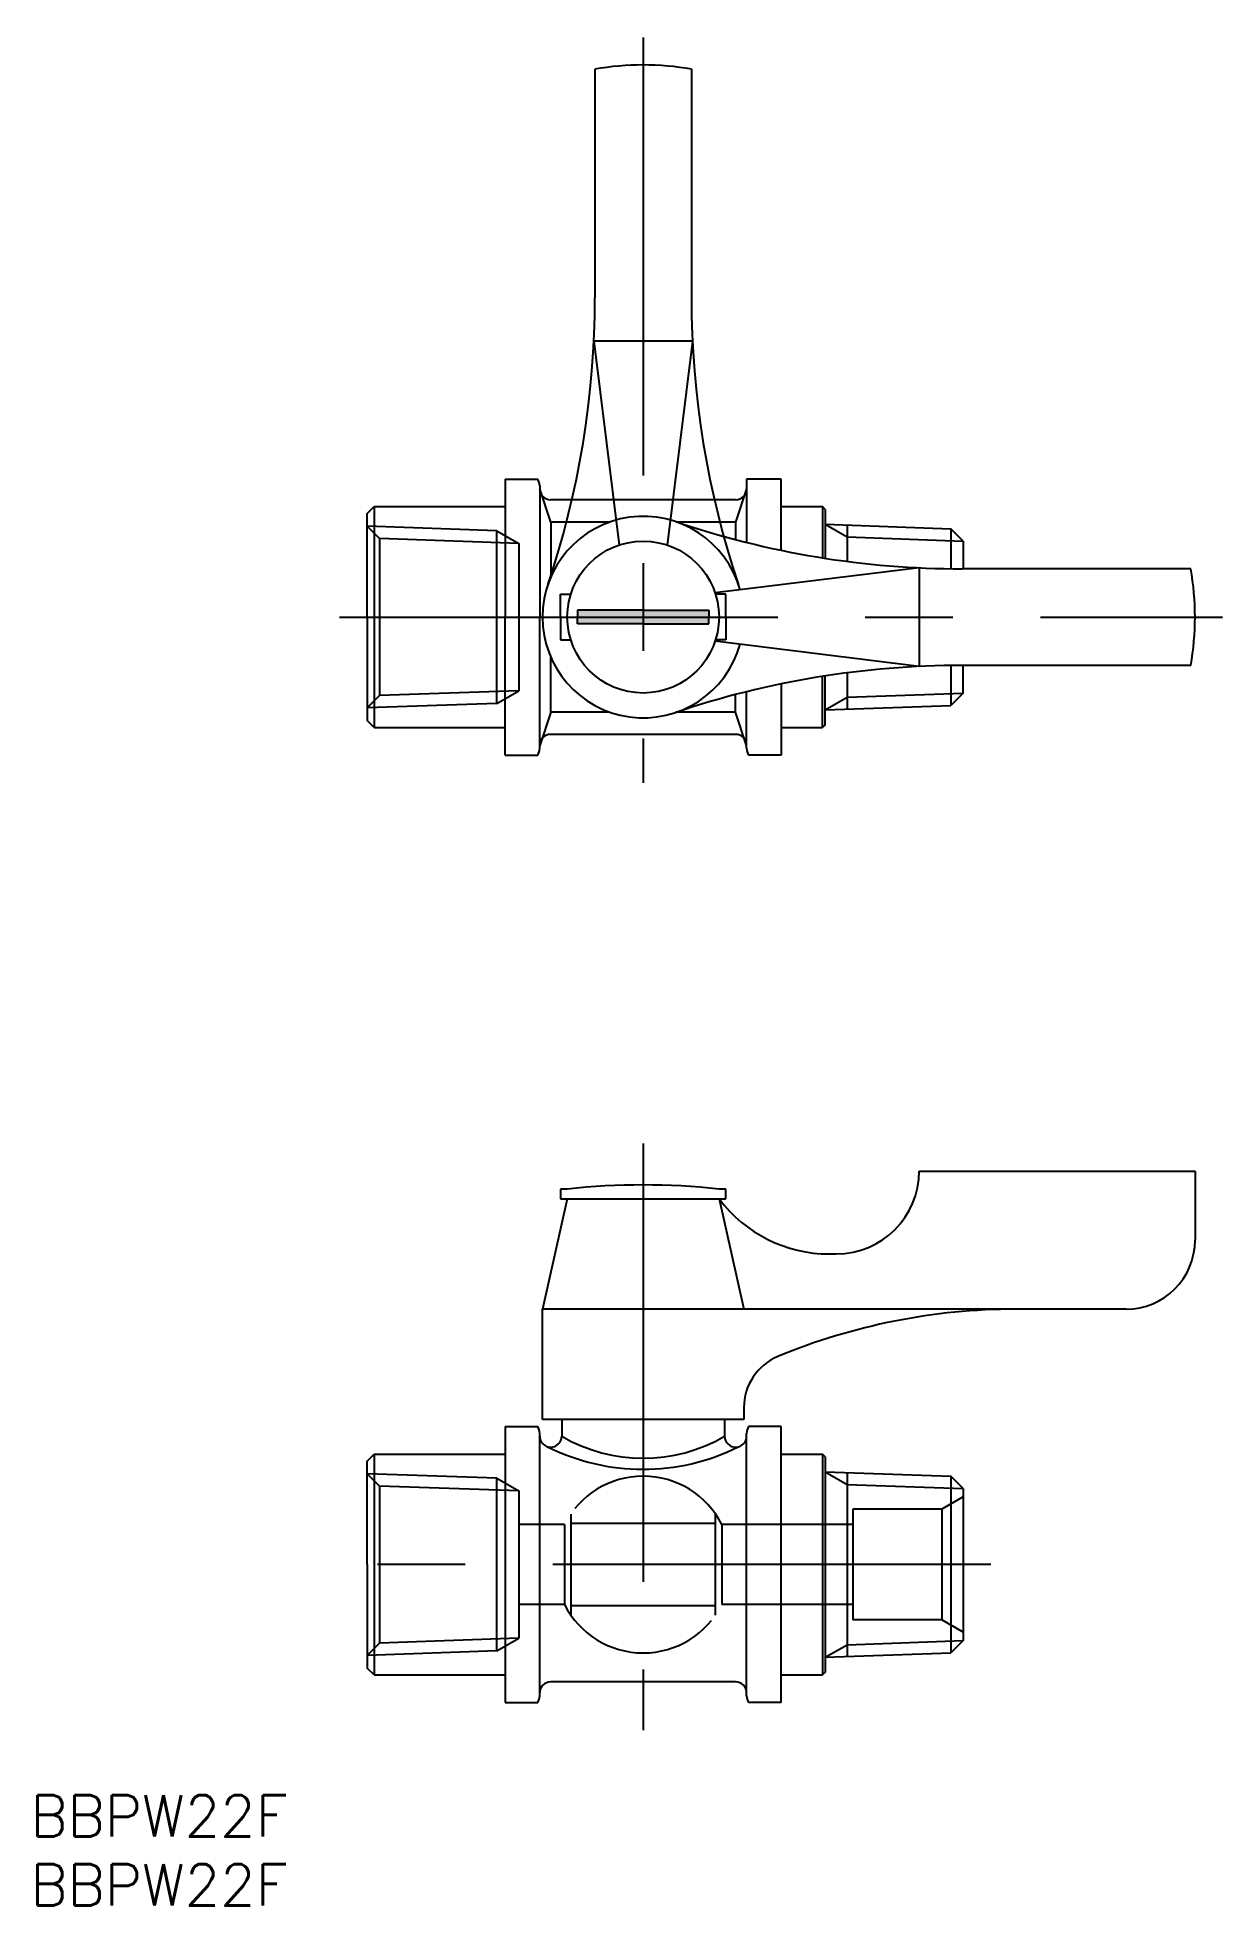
# Model space of a CAD drawing. Extents: x -44 to 42, y -25 to 111.
import ezdxf

# ---------------------------------------------------------------- set-up
doc = ezdxf.new("R2010")
doc.units = 0
for name, pattern in [('CENTER', [50.8, 31.75, -6.35, 6.35, -6.35]), ('DASHED', [19.05, 12.7, -6.35]), ('PHANTOM', [63.5, 31.75, -6.35, 6.35, -6.35, 6.35, -6.35])]:
    doc.linetypes.add(name, pattern=pattern)
doc.layers.get('0').update_dxf_attribs({"linetype": 'CONTINUOUS'})
doc.layers.add('CENTER', color=1, linetype='CENTER')
doc.styles.get("Standard").update_dxf_attribs({"font": 'txt.shx', "height": 3, "bigfont": 'bigfont.shx'})

# ---------------------------------------------------------------- blocks, each defined once
blk = doc.blocks.new('*U2')
at = {"color": 3, "linetype": 'CONTINUOUS'}
for points in [[(0, 68.64), (4.75, 69.14), (-4.75, 69.14)], [(0, 68.64), (-4.75, 69.14), (-4.75, 68.14)], [(0, 68.64), (4.75, 68.14), (4.75, 69.14)], [(0, 68.64), (-4.75, 68.14), (4.75, 68.14)]]:
    blk.add_solid(points, dxfattribs=at)

msp = doc.modelspace()

# ---------------------------------------------------------------- linework, layer by layer
at = {"color": 3, "linetype": 'PHANTOM'}
for p, q in [((-3.5, 108.33), (-3.5, 91.77)), ((3.5, 108.33), (3.5, 91.77)), ((3.58, 88.64), (-3.58, 88.64)), ((-3.58, 88.64), (-1.75, 73.85)), ((3.58, 88.64), (1.75, 73.85))]:
    msp.add_line(p, q, dxfattribs=at)
at = {"color": 7, "linetype": 'CONTINUOUS'}
for p, q in [((-10, 78.64), (-7.63, 78.64)), ((-10, 78.64), (-10, 68.64)), ((7.5, 78.64), (7.5, 74.05)), ((10, 78.64), (7.5, 78.64)), ((10, 73.48), (10, 78.64)), ((-7.5, 78.14), (-7.5, 77.94)), ((-6.7, 75.51), (-7.5, 77.94)), ((-7.5, 77.94), (-7.5, 68.64)), ((7.5, 77.94), (6.7, 75.51)), ((-20, 76.14), (-19.5, 76.64)), ((-20, 68.64), (-20, 76.14)), ((-19.5, 76.64), (-19.5, 60.64)), ((-19.5, 76.64), (-10, 76.64)), ((6.7, 77.14), (-6.7, 77.14)), ((10, 76.64), (13, 76.64)), ((13, 76.64), (13, 72.93)), ((13.2, 76.44), (13, 76.64)), ((13.2, 76.44), (13.2, 72.9)), ((-6.7, 75.51), (-6.7, 71.54)), ((-2.46, 75.51), (-6.7, 75.51)), ((6.7, 75.51), (2.46, 75.51)), ((6.7, 75.51), (6.7, 74.25)), ((13.2, 75.36), (22.31, 75.04)), ((14.78, 75.3), (14.78, 72.68)), ((23.2, 74.15), (22.31, 75.04)), ((22.31, 75.04), (22.31, 72.14)), ((23.2, 74.15), (23.2, 72.14)), ((20, 72.21), (5.21, 70.39)), ((20, 72.21), (20, 65.06)), ((39.69, 72.14), (23.13, 72.14)), ((-6, 70.29), (-5.25, 70.29)), ((-6, 68.64), (-6, 70.29)), ((-4.75, 69.14), (-4.75, 68.64)), ((0, 69.14), (-4.75, 69.14)), ((0, 69.14), (4.75, 69.14)), ((4.75, 69.14), (4.75, 68.64)), ((6, 70.29), (5.25, 70.29)), ((6, 68.64), (6, 70.29)), ((-20, 68.64), (-20, 61.14)), ((-10, 58.64), (-10, 68.64)), ((-7.5, 59.34), (-7.5, 68.64)), ((-6, 68.64), (-6, 66.99)), ((-4.75, 68.14), (-4.75, 68.64)), ((0, 68.14), (-4.75, 68.14)), ((0, 68.14), (4.75, 68.14)), ((4.75, 68.14), (4.75, 68.64)), ((6, 68.64), (6, 66.99)), ((-6, 66.99), (-5.25, 66.99)), ((20, 65.06), (5.21, 66.89)), ((6, 66.99), (5.25, 66.99)), ((-6.7, 61.76), (-6.7, 65.74)), ((22.31, 65.13), (22.31, 62.24)), ((39.69, 65.14), (23.13, 65.14)), ((23.2, 63.13), (23.2, 65.14)), ((10, 63.8), (10, 58.64)), ((13, 60.64), (13, 64.34)), ((13.2, 60.84), (13.2, 64.38)), ((14.78, 64.6), (14.78, 61.98)), ((6.7, 61.76), (6.7, 63.03)), ((7.5, 59.34), (7.5, 63.23)), ((23.2, 63.13), (22.31, 62.24)), ((-19.5, 60.64), (-20, 61.14)), ((-6.7, 61.76), (-7.5, 59.34)), ((-2.46, 61.76), (-6.7, 61.76)), ((6.7, 61.76), (2.46, 61.76)), ((7.5, 59.34), (6.7, 61.76)), ((13.2, 61.92), (22.31, 62.24)), ((-19.5, 60.64), (-10, 60.64)), ((6.7, 60.14), (-6.7, 60.14)), ((10, 60.64), (13, 60.64)), ((13.2, 60.84), (13, 60.64)), ((-10, 58.64), (-7.63, 58.64)), ((-7.5, 59.14), (-7.5, 59.34)), ((7.5, 59.14), (7.5, 59.34)), ((10, 58.64), (7.63, 58.64)), ((20, 28.5), (20, 28.5)), ((20, 28.5), (40, 28.5)), ((40, 28.5), (40, 23.5)), ((-6, 27.2), (-6, 26.5)), ((-5.5, 27.2), (-6, 27.2)), ((6, 27.2), (5.5, 27.2)), ((6, 26.5), (6, 27.2)), ((-5.5, 26.5), (-7.3, 18.5)), ((-6, 26.5), (6, 26.5)), ((5.5, 26.5), (7.3, 18.5)), ((13.5, 22.5), (14, 22.5)), ((-7.3, 10.5), (-7.3, 18.5)), ((35, 18.5), (-7.3, 18.5)), ((7.3, 11.37), (7.3, 10.5)), ((-10, 10), (-10, -10)), ((-10, 10), (-7.63, 10)), ((-10, 10), (-10, 8)), ((-7.5, -9.5), (-7.5, 9.5)), ((7.3, 10.5), (-7.3, 10.5)), ((-5.9, 10.5), (-5.9, 9.3)), ((5.9, 10.5), (5.9, 9.3)), ((7.5, -9.5), (7.5, 9.5)), ((10, 10), (7.63, 10)), ((10, -10), (10, 10)), ((-6.7, 8.5), (-6.7, 8.5)), ((6.7, 8.5), (6.7, 8.5)), ((-20, 7.5), (-19.5, 8)), ((-20, 0), (-20, 7.5)), ((-19.5, 8), (-19.5, -8)), ((-19.5, 8), (-10, 8)), ((10, 8), (13, 8)), ((13, 8), (13, -8)), ((13.2, 7.8), (13, 8)), ((13.2, 7.8), (13.2, -7.8)), ((13.2, 6.72), (22.31, 6.4)), ((14.78, 6.66), (14.78, -6.66)), ((23.2, 5.51), (22.31, 6.4)), ((22.31, 6.4), (22.31, -6.4)), ((23.2, 5.51), (23.2, -5.51)), ((-20, 0), (-20, -7.5)), ((13.2, -6.72), (22.31, -6.4)), ((23.2, -5.51), (22.31, -6.4)), ((-19.5, -8), (-20, -7.5)), ((-19.5, -8), (-10, -8)), ((10, -8), (13, -8)), ((13.2, -7.8), (13, -8)), ((6.7, -8.5), (-6.7, -8.5)), ((-10, -10), (-7.63, -10)), ((10, -10), (7.63, -10))]:
    msp.add_line(p, q, dxfattribs=at)
at = {"color": 3, "linetype": 'DASHED'}
for p, q in [((-20, 75.22), (-19.11, 74.33)), ((-10.6, 74.89), (-20, 75.22)), ((-10.6, 62.39), (-10.6, 74.89)), ((-10.6, 74.89), (-9.02, 73.98)), ((-19.11, 74.33), (-19.11, 62.95)), ((-9.02, 73.98), (-19.11, 74.33)), ((-9.02, 73.98), (-9.02, 63.3)), ((-20, 62.06), (-19.11, 62.95)), ((-10.6, 62.39), (-20, 62.06)), ((-9.02, 63.3), (-19.11, 62.95)), ((-10.6, 62.39), (-9.02, 63.3)), ((-20, 6.58), (-19.11, 5.69)), ((-10.6, 6.25), (-20, 6.58)), ((-19.11, 5.69), (-19.11, -5.69)), ((-9.02, 5.34), (-19.11, 5.69)), ((-10.6, 6.25), (-9.02, 5.34)), ((-10.6, -6.25), (-10.6, 6.25)), ((-9.02, 5.34), (-9.02, -5.34)), ((23.2, 4.9), (21.64, 4)), ((-5.71, 2.9), (-9.02, 2.9)), ((-5.71, 2.9), (-5.71, -2.9)), ((-5.25, 3.66), (-5.25, -3.66)), ((-5.25, 3), (5.25, 3)), ((5.25, -3.66), (5.25, 3.66)), ((15.2, 2.9), (5.71, 2.9)), ((5.71, 2.9), (5.71, -2.9)), ((15.2, 4), (15.2, -4)), ((21.64, 4), (15.2, 4)), ((21.64, 4), (21.64, -4)), ((-5.71, -2.9), (-9.02, -2.9)), ((5.25, -3), (-5.25, -3)), ((15.2, -2.9), (5.71, -2.9)), ((21.64, -4), (15.2, -4)), ((23.2, -4.9), (21.64, -4)), ((-9.02, -5.34), (-19.11, -5.69)), ((-10.6, -6.25), (-9.02, -5.34)), ((-20, -6.58), (-19.11, -5.69)), ((-10.6, -6.25), (-20, -6.58))]:
    msp.add_line(p, q, dxfattribs=at)
at = {"color": 3, "linetype": 'CONTINUOUS'}
for p, q in [((13.2, 75.36), (14.78, 74.45)), ((14.78, 74.45), (23.2, 74.15)), ((13.2, 61.92), (14.78, 62.83)), ((14.78, 62.83), (23.2, 63.13)), ((13.2, 6.72), (14.78, 5.81)), ((14.78, 5.81), (23.2, 5.51)), ((13.2, -6.72), (14.78, -5.81)), ((14.78, -5.81), (23.2, -5.51))]:
    msp.add_line(p, q, dxfattribs=at)
at = {"color": 7, "linetype": 'CONTINUOUS'}
msp.add_circle((0, 68.64), 5.5, dxfattribs=at)
at = {"color": 3, "linetype": 'PHANTOM'}
for centre, radius, start, end in [((0, 88.64), 20, 79.9213, 100.0787), ((-68.5, 91.77), 65, 341.3413, 0), ((68.5, 91.77), 65, 180, 198.6587)]:
    msp.add_arc(centre, radius, start, end, dxfattribs=at)
at = {"color": 7, "linetype": 'CONTINUOUS'}
for centre, radius, start, end in [((-8.5, 78.14), 1, 0, 30), ((-6.7, 77.94), 0.8, 180, 270), ((6.7, 77.94), 0.8, 270, 360), ((0, 68.64), 7.3, 15.6882, 344.3118), ((23.13, 137.14), 65, 251.3413, 270), ((20, 68.64), 20, 349.9213, 10.0787), ((23.13, 0.14), 65, 90, 108.6587), ((-6.7, 59.34), 0.8, 90, 180), ((6.7, 59.34), 0.8, 0, 90), ((-8.5, 59.14), 1, 330, 0), ((8.5, 59.14), 1, 180, 210), ((14, 28.5), 6, 270, 0), ((0, -23.07), 50.57, 83.7557, 96.2443), ((13.5, 32.5), 10, 216.8699, 270), ((35, 23.5), 5, 270, 0), ((27, -26.5), 45, 90, 112.5151), ((11.3, 11.37), 4, 112.5151, 180), ((-8.5, 9.5), 1, 0, 30), ((8.5, 9.5), 1, 150, 180), ((-6.7, 9.3), 0.8, 180, 0), ((-0.01, 22.36), 15.46, 243.4418, 296.4733), ((0, 19.38), 11.68, 239.6542, 300.3458), ((6.7, 9.3), 0.8, 180, 0), ((-6.7, -9.3), 0.8, 90, 180), ((6.7, -9.3), 0.8, 0, 90), ((-8.5, -9.5), 1, 330, 0), ((8.5, -9.5), 1, 180, 210)]:
    msp.add_arc(centre, radius, start, end, dxfattribs=at)
at = {"color": 3, "linetype": 'DASHED'}
for start, end in [(26.9444, 153.0556), (206.9444, 333.0556)]:
    msp.add_arc((0, 0), 6.4, start, end, dxfattribs=at)
at = {"layer": 'CENTER', "color": 1, "linetype": 'CENTER'}
for p, q in [((0, 110.64), (0, 56.64)), ((-22, 68.64), (42, 68.64)), ((0, 30.5), (0, -12)), ((25.2, 0), (-22, 0))]:
    msp.add_line(p, q, dxfattribs=at)

# ---------------------------------------------------------------- block references
at = {"color": 3, "linetype": 'CONTINUOUS'}
msp.add_blockref('*U2', (0, 0), dxfattribs=at)

# ---------------------------------------------------------------- texts
at = {"color": 7, "linetype": 'CONTINUOUS'}
for p in [(-44.42, -19.71), (-44.42, -24.71)]:
    msp.add_text('BBPW22F', height=3, dxfattribs=at).set_placement(p)

doc.saveas('drawing.dxf')
